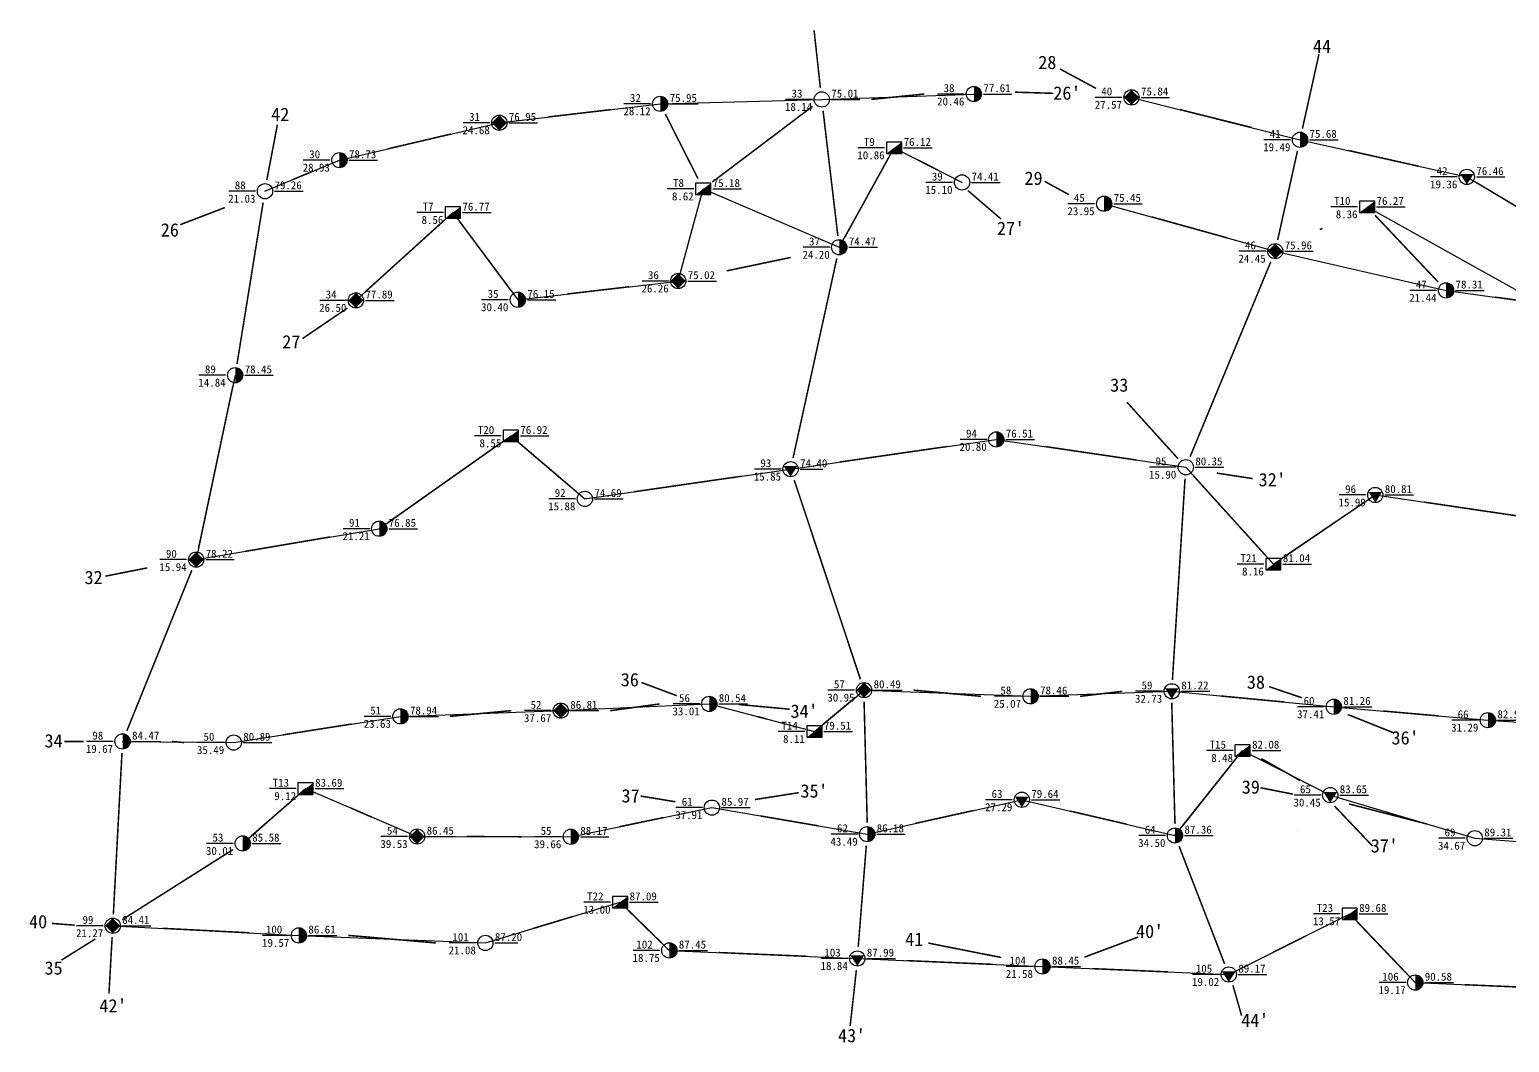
# Model space of a CAD drawing. Extents: x 520403 to 520696, y 4061789 to 4062037.
# Drawn here: x 520403.3 to 520597.5, y 4061790.1 to 4061923 of the extents above; entities that cross this region are included whole.
import ezdxf
from ezdxf.enums import TextEntityAlignment as Align

# ---------------------------------------------------------------- set-up
doc = ezdxf.new("R2010")
doc.units = 0
doc.header["$LTSCALE"] = 0.5
doc.linetypes.add('DIVIDE2', pattern=[15.875, 6.35, -3.175, 0, -3.175, 0, -3.175])
for name, color, linetype in [('10', 7, 'DIVIDE2'), ('4', 7, 'CONTINUOUS'), ('J-建筑轮廓-住宅', 51, 'CONTINUOUS'), ('勘探点', 5, 'CONTINUOUS')]:
    doc.layers.add(name, color=color, linetype=linetype)
doc.styles.add('宋体', font='')
doc.styles.add('黑体', font='simhei.ttf')
doc.styles.get('宋体').set_extended_font_data('SimSun')

msp = doc.modelspace()

# ---------------------------------------------------------------- linework, layer by layer
at = {"layer": '10', "ltscale": 0.2, "const_width": 0.2}
for points in [[(520507.08, 4061915.3), (520506.25, 4061922.87)], [(520570.31, 4061909.98), (520572.48, 4061919.75)], [(520543.25, 4061915.25), (520538.49, 4061917.81)], [(520513.76, 4061913.81), (520520.71, 4061914.52)], [(520532.62, 4061914.76), (520537.63, 4061914.61)], [(520471.41, 4061911.51), (520479.6, 4061912.47)], [(520486.73, 4061911.89), (520491.03, 4061903.41)], [(520492.9, 4061902.97), (520506.06, 4061912.91)], [(520507.43, 4061912.32), (520509.37, 4061895.9)], [(520554.19, 4061912.49), (520563.68, 4061910.11)], [(520434.46, 4061903.25), (520435.85, 4061910.51)], [(520450.32, 4061907.32), (520458.63, 4061909.27)], [(520510.27, 4061895.72), (520516.02, 4061906.15)], [(520522.54, 4061904.51), (520519.86, 4061905.87)], [(520569.66, 4061907.06), (520567.06, 4061895.36)], [(520576.33, 4061907.11), (520585.53, 4061905.05)], [(520440.22, 4061904.27), (520437.99, 4061903.34)], [(520526.44, 4061901.85), (520530.78, 4061898.11)], [(520539.69, 4061901.31), (520536.48, 4061903.07)], [(520593.17, 4061902.87), (520607.71, 4061894.22)], [(520433.98, 4061900.29), (520430.55, 4061879.11)], [(520428.95, 4061899.62), (520423.11, 4061897.38)], [(520447.26, 4061888.46), (520457.75, 4061897.97)], [(520550.56, 4061898.39), (520560.47, 4061895.64)], [(520579.82, 4061898.63), (520588.12, 4061889.85)], [(520459.76, 4061897.78), (520466.49, 4061888.73)], [(520572.59, 4061896.73), (520572.93, 4061896.89)], [(520494.79, 4061891.32), (520503.18, 4061893.08)], [(520509.23, 4061892.94), (520503.49, 4061866.77)], [(520566.16, 4061892.51), (520555.58, 4061866.95)], [(520473.84, 4061888.28), (520481.97, 4061889.23)], [(520445.03, 4061886.44), (520439.15, 4061882.44)], [(520595.59, 4061887.87), (520605.66, 4061886.48)], [(520430, 4061876.16), (520425.5, 4061854.91)], [(520554, 4061866.67), (520547.29, 4061874.09)], [(520450.43, 4061858.36), (520465.24, 4061868.81)], [(520467.61, 4061868.71), (520475.04, 4061862.38)], [(520509.6, 4061866.24), (520523.71, 4061868.28)], [(520536.58, 4061868.27), (520548.58, 4061866.5)], [(520559.09, 4061864.79), (520563.79, 4061864.07)], [(520482.62, 4061862.34), (520496.73, 4061864.38)], [(520503.64, 4061863.89), (520512.33, 4061837.74)], [(520554.91, 4061864.06), (520553.26, 4061837.67)], [(520556.01, 4061864.45), (520565.49, 4061853.97)], [(520567.74, 4061853.7), (520578.62, 4061861.08)], [(520586.3, 4061860.98), (520598.3, 4061859.21)], [(520431.6, 4061854.52), (520442.8, 4061856.42)], [(520418.78, 4061852.36), (520413.29, 4061851.27)], [(520424.62, 4061852.05), (520416.1, 4061830.98)], [(520488.24, 4061835.59), (520483.6, 4061837.33)], [(520519.31, 4061836.32), (520528.15, 4061835.51)], [(520541.15, 4061835.51), (520546.67, 4061836.17)], [(520570.24, 4061835.32), (520565.95, 4061836.78)], [(520479.52, 4061833.63), (520486, 4061834.51)], [(520496.36, 4061834.44), (520503.05, 4061833.82)], [(520507.44, 4061831.85), (520511.65, 4061835.36)], [(520512.81, 4061834.82), (520513.22, 4061818.93)], [(520553.17, 4061834.67), (520553.59, 4061818.75)], [(520559.64, 4061835.55), (520567.96, 4061834.76)], [(520436.54, 4061830.45), (520445.57, 4061831.87)], [(520458.49, 4061832.88), (520466.52, 4061833.63)], [(520498.78, 4061832.86), (520500, 4061832.54)], [(520576.25, 4061833.13), (520582.19, 4061830.76)], [(520580.9, 4061833.58), (520588.16, 4061832.94)], [(520407.92, 4061829.59), (520410.42, 4061829.59)], [(520415.46, 4061828.09), (520414.33, 4061806.92)], [(520422.04, 4061829.59), (520423.62, 4061829.44)], [(520554.52, 4061818.42), (520561.52, 4061827.23)], [(520570.02, 4061824.46), (520564.93, 4061827.34)], [(520432.43, 4061817.2), (520438.42, 4061822.41)], [(520488.05, 4061821.68), (520483.5, 4061822.43)], [(520498.5, 4061821.97), (520504.23, 4061822.87)], [(520569.06, 4061822.68), (520564.8, 4061823.52)], [(520445.52, 4061820.84), (520448.2, 4061819.68)], [(520519.56, 4061818.84), (520527.15, 4061820.53)], [(520539.83, 4061820.46), (520547.26, 4061818.73)], [(520574.51, 4061821.13), (520579.5, 4061815.88)], [(520576.43, 4061821.39), (520586.69, 4061818.75)], [(520480.7, 4061818.4), (520486.48, 4061819.6)], [(520499.25, 4061819.81), (520506.81, 4061818.52)], [(520460.68, 4061817.12), (520467.84, 4061817.09)], [(520415.51, 4061806.22), (520430.03, 4061815.41)], [(520513.1, 4061815.93), (520512.04, 4061802.61)], [(520554.13, 4061815.85), (520560.1, 4061800.42)], [(520469.35, 4061805.04), (520474.57, 4061806.62)], [(520481.87, 4061807.45), (520486.18, 4061803.23)], [(520409.24, 4061805.49), (520406.29, 4061805.72)], [(520420.74, 4061805.08), (520432.17, 4061804.49)], [(520577.54, 4061805.89), (520584.07, 4061799.05)], [(520411.97, 4061803.69), (520407.53, 4061800.91)], [(520414.17, 4061803.92), (520413.75, 4061796.49)], [(520445.16, 4061804.15), (520456.63, 4061803.16)], [(520530.79, 4061801.25), (520521.25, 4061803.14)], [(520541.7, 4061801.29), (520548.76, 4061803.93)], [(520566.46, 4061801.94), (520570.7, 4061804.06)], [(520493.75, 4061801.9), (520505.42, 4061801.4)], [(520518.41, 4061800.84), (520529.71, 4061800.35)], [(520511.8, 4061799.62), (520510.98, 4061792.26)], [(520542.7, 4061799.79), (520552.69, 4061799.36)], [(520561.19, 4061797.62), (520562.33, 4061793.63)], [(520591.6, 4061797.68), (520602.94, 4061797.2)]]:
    msp.add_lwpolyline(points, dxfattribs=at)
at = {"layer": '4'}
for p, q in [((520506.01, 4061913.81), (520502.51, 4061913.81)), ((520508.51, 4061913.81), (520512.26, 4061913.81)), ((520525.96, 4061914.52), (520522.46, 4061914.52)), ((520528.46, 4061914.52), (520532.21, 4061914.52)), ((520546.64, 4061914.08), (520543.14, 4061914.08)), ((520549.14, 4061914.08), (520552.89, 4061914.08)), ((520484.81, 4061913.23), (520481.31, 4061913.23)), ((520487.31, 4061913.23), (520491.06, 4061913.23)), ((520463.71, 4061910.75), (520460.21, 4061910.75)), ((520466.21, 4061910.75), (520469.96, 4061910.75)), ((520517.75, 4061908.21), (520515.75, 4061908.21)), ((520515.75, 4061908.21), (520515.75, 4061906.71)), ((520517.75, 4061906.71), (520517.75, 4061908.21)), ((520568.74, 4061908.52), (520565.24, 4061908.52)), ((520571.24, 4061908.52), (520574.99, 4061908.52)), ((520442.74, 4061905.84), (520439.24, 4061905.84)), ((520445.24, 4061905.84), (520448.99, 4061905.84)), ((520515.5, 4061907.46), (520512, 4061907.46)), ((520515.75, 4061906.71), (520517.75, 4061906.71)), ((520518, 4061907.46), (520521.75, 4061907.46)), ((520432.97, 4061901.77), (520429.47, 4061901.77)), ((520435.47, 4061901.77), (520439.22, 4061901.77)), ((520490.46, 4061902.07), (520486.96, 4061902.07)), ((520492.71, 4061902.82), (520490.71, 4061902.82)), ((520490.71, 4061902.82), (520490.71, 4061901.32)), ((520492.71, 4061901.32), (520492.71, 4061902.82)), ((520492.96, 4061902.07), (520496.71, 4061902.07)), ((520524.41, 4061902.92), (520520.91, 4061902.92)), ((520526.91, 4061902.92), (520530.66, 4061902.92)), ((520590.63, 4061903.64), (520587.13, 4061903.64)), ((520593.13, 4061903.64), (520596.88, 4061903.64)), ((520490.71, 4061901.32), (520492.71, 4061901.32)), ((520543.05, 4061900.13), (520539.55, 4061900.13)), ((520545.55, 4061900.13), (520549.3, 4061900.13)), ((520579.79, 4061900.47), (520577.79, 4061900.47)), ((520577.79, 4061900.47), (520577.79, 4061898.97)), ((520579.79, 4061898.97), (520579.79, 4061900.47)), ((520457.62, 4061898.98), (520454.12, 4061898.98)), ((520459.87, 4061899.73), (520457.87, 4061899.73)), ((520457.87, 4061899.73), (520457.87, 4061898.23)), ((520457.87, 4061898.23), (520459.87, 4061898.23)), ((520459.87, 4061898.23), (520459.87, 4061899.73)), ((520460.12, 4061898.98), (520463.87, 4061898.98)), ((520577.54, 4061899.72), (520574.04, 4061899.72)), ((520577.79, 4061898.97), (520579.79, 4061898.97)), ((520580.04, 4061899.72), (520583.79, 4061899.72)), ((520508.3, 4061894.41), (520504.8, 4061894.41)), ((520510.8, 4061894.41), (520514.55, 4061894.41)), ((520565.49, 4061893.9), (520561.99, 4061893.9)), ((520567.99, 4061893.9), (520571.74, 4061893.9)), ((520487.18, 4061889.99), (520483.68, 4061889.99)), ((520489.68, 4061889.99), (520493.43, 4061889.99)), ((520587.9, 4061888.76), (520584.4, 4061888.76)), ((520590.4, 4061888.76), (520594.15, 4061888.76)), ((520444.9, 4061887.45), (520441.4, 4061887.45)), ((520447.4, 4061887.45), (520451.15, 4061887.45)), ((520466.14, 4061887.53), (520462.64, 4061887.53)), ((520468.64, 4061887.53), (520472.39, 4061887.53)), ((520429.06, 4061877.63), (520425.56, 4061877.63)), ((520431.56, 4061877.63), (520435.31, 4061877.63)), ((520465.22, 4061869.68), (520461.72, 4061869.68)), ((520467.47, 4061870.43), (520465.47, 4061870.43)), ((520465.47, 4061870.43), (520465.47, 4061868.93)), ((520465.47, 4061868.93), (520467.47, 4061868.93)), ((520467.47, 4061868.93), (520467.47, 4061870.43)), ((520467.72, 4061869.68), (520471.47, 4061869.68)), ((520528.9, 4061869.21), (520525.4, 4061869.21)), ((520531.4, 4061869.21), (520535.15, 4061869.21)), ((520501.92, 4061865.31), (520498.42, 4061865.31)), ((520504.42, 4061865.31), (520507.42, 4061865.31)), ((520553.76, 4061865.56), (520550.26, 4061865.56)), ((520556.26, 4061865.56), (520560.01, 4061865.56)), ((520474.94, 4061861.41), (520471.44, 4061861.41)), ((520477.44, 4061861.41), (520481.19, 4061861.41)), ((520578.62, 4061861.92), (520575.12, 4061861.92)), ((520581.12, 4061861.92), (520584.87, 4061861.92)), ((520447.96, 4061857.5), (520444.46, 4061857.5)), ((520450.46, 4061857.5), (520454.21, 4061857.5)), ((520423.94, 4061853.44), (520420.44, 4061853.44)), ((520426.44, 4061853.44), (520430.19, 4061853.44)), ((520567.5, 4061853.61), (520565.5, 4061853.61)), ((520565.5, 4061853.61), (520565.5, 4061852.11)), ((520567.5, 4061852.11), (520567.5, 4061853.61)), ((520565.25, 4061852.86), (520561.75, 4061852.86)), ((520565.5, 4061852.11), (520567.5, 4061852.11)), ((520567.75, 4061852.86), (520571.5, 4061852.86)), ((520511.56, 4061836.32), (520508.06, 4061836.32)), ((520514.06, 4061836.32), (520517.81, 4061836.32)), ((520551.92, 4061836.17), (520548.42, 4061836.17)), ((520554.42, 4061836.17), (520558.17, 4061836.17)), ((520491.25, 4061834.51), (520487.75, 4061834.51)), ((520493.75, 4061834.51), (520497.5, 4061834.51)), ((520533.4, 4061835.51), (520529.9, 4061835.51)), ((520535.9, 4061835.51), (520539.65, 4061835.51)), ((520573.18, 4061834.14), (520569.68, 4061834.14)), ((520575.68, 4061834.14), (520579.43, 4061834.14)), ((520450.74, 4061832.88), (520447.24, 4061832.88)), ((520453.24, 4061832.88), (520456.99, 4061832.88)), ((520471.77, 4061833.63), (520468.27, 4061833.63)), ((520474.27, 4061833.63), (520478.02, 4061833.63)), ((520593.39, 4061832.38), (520589.89, 4061832.38)), ((520595.89, 4061832.38), (520599.64, 4061832.38)), ((520505.04, 4061830.89), (520501.54, 4061830.89)), ((520507.29, 4061831.64), (520505.29, 4061831.64)), ((520505.29, 4061831.64), (520505.29, 4061830.14)), ((520505.29, 4061830.14), (520507.29, 4061830.14)), ((520507.29, 4061830.14), (520507.29, 4061831.64)), ((520507.54, 4061830.89), (520511.29, 4061830.89)), ((520414.29, 4061829.59), (520410.79, 4061829.59)), ((520416.79, 4061829.59), (520420.54, 4061829.59)), ((520428.87, 4061829.44), (520425.37, 4061829.44)), ((520431.37, 4061829.44), (520435.12, 4061829.44)), ((520561.21, 4061828.4), (520557.71, 4061828.4)), ((520563.46, 4061829.15), (520561.46, 4061829.15)), ((520561.46, 4061829.15), (520561.46, 4061827.65)), ((520563.46, 4061827.65), (520563.46, 4061829.15)), ((520563.71, 4061828.4), (520567.46, 4061828.4)), ((520561.46, 4061827.65), (520563.46, 4061827.65)), ((520440.55, 4061824.15), (520438.55, 4061824.15)), ((520438.55, 4061824.15), (520438.55, 4061822.65)), ((520440.55, 4061822.65), (520440.55, 4061824.15)), ((520438.3, 4061823.4), (520434.8, 4061823.4)), ((520438.55, 4061822.65), (520440.55, 4061822.65)), ((520440.8, 4061823.4), (520444.55, 4061823.4)), ((520572.71, 4061822.55), (520569.21, 4061822.55)), ((520575.21, 4061822.55), (520578.96, 4061822.55)), ((520491.6, 4061820.91), (520488.1, 4061820.91)), ((520494.1, 4061820.91), (520497.85, 4061820.91)), ((520532.25, 4061821.94), (520528.75, 4061821.94)), ((520534.75, 4061821.94), (520538.5, 4061821.94)), ((520452.93, 4061817.12), (520449.43, 4061817.12)), ((520455.43, 4061817.12), (520459.18, 4061817.12)), ((520473.09, 4061817.09), (520469.59, 4061817.09)), ((520475.59, 4061817.09), (520479.34, 4061817.09)), ((520511.97, 4061817.43), (520508.47, 4061817.43)), ((520514.47, 4061817.43), (520518.22, 4061817.43)), ((520552.34, 4061817.25), (520548.84, 4061817.25)), ((520554.84, 4061817.25), (520558.59, 4061817.25)), ((520591.67, 4061816.89), (520588.17, 4061816.89)), ((520594.17, 4061816.89), (520597.92, 4061816.89)), ((520430.05, 4061816.21), (520426.55, 4061816.21)), ((520432.55, 4061816.21), (520436.3, 4061816.21)), ((520481.8, 4061809.25), (520479.8, 4061809.25)), ((520479.8, 4061809.25), (520479.8, 4061807.75)), ((520481.8, 4061807.75), (520481.8, 4061809.25)), ((520479.55, 4061808.5), (520476.05, 4061808.5)), ((520479.8, 4061807.75), (520481.8, 4061807.75)), ((520482.05, 4061808.5), (520485.8, 4061808.5)), ((520575.26, 4061806.98), (520571.76, 4061806.98)), ((520577.51, 4061807.73), (520575.51, 4061807.73)), ((520575.51, 4061807.73), (520575.51, 4061806.23)), ((520577.51, 4061806.23), (520577.51, 4061807.73)), ((520577.76, 4061806.98), (520581.51, 4061806.98)), ((520413, 4061805.42), (520409.5, 4061805.42)), ((520415.5, 4061805.42), (520419.25, 4061805.42)), ((520575.51, 4061806.23), (520577.51, 4061806.23)), ((520437.41, 4061804.15), (520433.91, 4061804.15)), ((520439.91, 4061804.15), (520443.66, 4061804.15)), ((520461.88, 4061803.16), (520458.38, 4061803.16)), ((520464.38, 4061803.16), (520467.38, 4061803.16)), ((520486.01, 4061802.18), (520482.51, 4061802.18)), ((520488.51, 4061802.18), (520492.26, 4061802.18)), ((520510.67, 4061801.12), (520507.17, 4061801.12)), ((520513.17, 4061801.12), (520516.92, 4061801.12)), ((520534.96, 4061800.07), (520531.46, 4061800.07)), ((520537.46, 4061800.07), (520541.21, 4061800.07)), ((520559.4, 4061799.02), (520555.9, 4061799.02)), ((520561.9, 4061799.02), (520565.65, 4061799.02)), ((520583.86, 4061797.96), (520580.36, 4061797.96)), ((520586.36, 4061797.96), (520590.11, 4061797.96))]:
    msp.add_line(p, q, dxfattribs=at)
at = {"layer": '4', "const_width": 1}
for points in [[(520527.21, 4061914.02, 1), (520527.21, 4061915.02, 1)], [(520486.06, 4061912.73, 1), (520486.06, 4061913.73, 1)], [(520569.99, 4061908.02, 1), (520569.99, 4061909.02, 1)], [(520443.99, 4061905.34, 1), (520443.99, 4061906.34, 1)], [(520544.3, 4061899.63, 1), (520544.3, 4061900.63, 1)], [(520509.55, 4061893.91, 1), (520509.55, 4061894.91, 1)], [(520467.39, 4061887.03, 1), (520467.39, 4061888.03, 1)], [(520589.15, 4061888.26, 1), (520589.15, 4061889.26, 1)], [(520430.31, 4061877.13, 1), (520430.31, 4061878.13, 1)], [(520530.15, 4061868.71, 1), (520530.15, 4061869.71, 1)], [(520449.21, 4061857, 1), (520449.21, 4061858, 1)], [(520534.65, 4061835.01, 1), (520534.65, 4061836.01, 1)], [(520451.99, 4061832.38, 1), (520451.99, 4061833.38, 1)], [(520492.5, 4061834.01, 1), (520492.5, 4061835.01, 1)], [(520574.43, 4061833.64, 1), (520574.43, 4061834.64, 1)], [(520594.64, 4061831.88, 1), (520594.64, 4061832.88, 1)], [(520415.54, 4061829.09, 1), (520415.54, 4061830.09, 1)], [(520513.22, 4061816.93, 1), (520513.22, 4061817.93, 1)], [(520431.3, 4061815.71, 1), (520431.3, 4061816.71, 1)], [(520474.34, 4061816.59, 1), (520474.34, 4061817.59, 1)], [(520553.59, 4061816.75, 1), (520553.59, 4061817.75, 1)], [(520438.66, 4061803.65, 1), (520438.66, 4061804.65, 1)], [(520487.26, 4061801.68, 1), (520487.26, 4061802.68, 1)], [(520536.21, 4061799.57, 1), (520536.21, 4061800.57, 1)], [(520585.11, 4061797.46, 1), (520585.11, 4061798.46, 1)]]:
    msp.add_lwpolyline(points, format="xyb", dxfattribs=at)
at = {"layer": '4'}
for centre in [(520527.21, 4061914.52), (520486.06, 4061913.23), (520507.26, 4061913.81), (520547.89, 4061914.08), (520464.96, 4061910.75), (520569.99, 4061908.52), (520443.99, 4061905.84), (520525.66, 4061902.92), (520591.88, 4061903.64), (520434.22, 4061901.77), (520544.3, 4061900.13), (520509.55, 4061894.41), (520566.74, 4061893.9), (520488.43, 4061889.99), (520446.15, 4061887.45), (520467.39, 4061887.53), (520589.15, 4061888.76), (520430.31, 4061877.63), (520530.15, 4061869.21), (520503.17, 4061865.31), (520555.01, 4061865.56), (520476.19, 4061861.41), (520579.87, 4061861.92), (520449.21, 4061857.5), (520425.19, 4061853.44), (520512.81, 4061836.32), (520534.65, 4061835.51), (520553.17, 4061836.17), (520451.99, 4061832.88), (520473.02, 4061833.63), (520492.5, 4061834.51), (520574.43, 4061834.14), (520594.64, 4061832.38), (520415.54, 4061829.59), (520430.12, 4061829.44), (520533.5, 4061821.94), (520573.96, 4061822.55), (520492.85, 4061820.91), (520513.22, 4061817.43), (520431.3, 4061816.21), (520454.18, 4061817.12), (520474.34, 4061817.09), (520553.59, 4061817.25), (520592.92, 4061816.89), (520414.25, 4061805.42), (520438.66, 4061804.15), (520463.13, 4061803.16), (520487.26, 4061802.18), (520511.92, 4061801.12), (520536.21, 4061800.07), (520560.65, 4061799.02), (520585.11, 4061797.96)]:
    msp.add_circle(centre, 1, dxfattribs=at)
for points in [[(520546.89, 4061914.08), (520547.89, 4061915.08), (520548.89, 4061914.08)], [(520546.89, 4061914.08), (520547.89, 4061913.08), (520548.89, 4061914.08)], [(520463.96, 4061910.75), (520464.96, 4061911.75), (520465.96, 4061910.75)], [(520463.96, 4061910.75), (520464.96, 4061909.75), (520465.96, 4061910.75)], [(520515.75, 4061906.71), (520517.75, 4061906.71), (520517.75, 4061908.21)], [(520590.98, 4061904.04), (520592.78, 4061904.04), (520591.88, 4061902.64)], [(520490.71, 4061901.32), (520492.71, 4061901.32), (520492.71, 4061902.82)], [(520577.79, 4061898.97), (520579.79, 4061898.97), (520579.79, 4061900.47)], [(520457.87, 4061898.23), (520459.87, 4061898.23), (520459.87, 4061899.73)], [(520565.74, 4061893.9), (520566.74, 4061894.9), (520567.74, 4061893.9)], [(520565.74, 4061893.9), (520566.74, 4061892.9), (520567.74, 4061893.9)], [(520487.43, 4061889.99), (520488.43, 4061890.99), (520489.43, 4061889.99)], [(520445.15, 4061887.45), (520446.15, 4061888.45), (520447.15, 4061887.45)], [(520487.43, 4061889.99), (520488.43, 4061888.99), (520489.43, 4061889.99)], [(520445.15, 4061887.45), (520446.15, 4061886.45), (520447.15, 4061887.45)], [(520465.47, 4061868.93), (520467.47, 4061868.93), (520467.47, 4061870.43)], [(520502.27, 4061865.71), (520504.07, 4061865.71), (520503.17, 4061864.31)], [(520578.97, 4061862.32), (520580.77, 4061862.32), (520579.87, 4061860.92)], [(520424.19, 4061853.44), (520425.19, 4061854.44), (520426.19, 4061853.44)], [(520424.19, 4061853.44), (520425.19, 4061852.44), (520426.19, 4061853.44)], [(520565.5, 4061852.11), (520567.5, 4061852.11), (520567.5, 4061853.61)], [(520511.81, 4061836.32), (520512.81, 4061837.32), (520513.81, 4061836.32)], [(520511.81, 4061836.32), (520512.81, 4061835.32), (520513.81, 4061836.32)], [(520552.27, 4061836.57), (520554.07, 4061836.57), (520553.17, 4061835.17)], [(520472.02, 4061833.63), (520473.02, 4061834.63), (520474.02, 4061833.63)], [(520472.02, 4061833.63), (520473.02, 4061832.63), (520474.02, 4061833.63)], [(520505.29, 4061830.14), (520507.29, 4061830.14), (520507.29, 4061831.64)], [(520561.46, 4061827.65), (520563.46, 4061827.65), (520563.46, 4061829.15)], [(520438.55, 4061822.65), (520440.55, 4061822.65), (520440.55, 4061824.15)], [(520532.6, 4061822.34), (520534.4, 4061822.34), (520533.5, 4061820.94)], [(520573.06, 4061822.95), (520574.86, 4061822.95), (520573.96, 4061821.55)], [(520453.18, 4061817.12), (520454.18, 4061818.12), (520455.18, 4061817.12)], [(520453.18, 4061817.12), (520454.18, 4061816.12), (520455.18, 4061817.12)], [(520479.8, 4061807.75), (520481.8, 4061807.75), (520481.8, 4061809.25)], [(520575.51, 4061806.23), (520577.51, 4061806.23), (520577.51, 4061807.73)], [(520413.25, 4061805.42), (520414.25, 4061806.42), (520415.25, 4061805.42)], [(520413.25, 4061805.42), (520414.25, 4061804.42), (520415.25, 4061805.42)], [(520511.02, 4061801.52), (520512.82, 4061801.52), (520511.92, 4061800.12)], [(520559.75, 4061799.42), (520561.55, 4061799.42), (520560.65, 4061798.02)]]:
    msp.add_solid(points, dxfattribs=at)
at = {"layer": 'J-建筑轮廓-住宅'}
for p, q in [((520446.14, 4061887.25), (520446.15, 4061887.4)), ((520569.73, 4061818.05), (520569.73, 4061818.06))]:
    msp.add_line(p, q, dxfattribs=at)
at = {"layer": 'J-建筑轮廓-住宅', "const_width": 0.1, "flags": 128}
msp.add_lwpolyline([(520444.75, 4061887.52), (520446.15, 4061887.45)], dxfattribs=at)
at = {"layer": '勘探点', "flags": 128}
for points in [[(520434.22, 4061901.77), (520443.99, 4061905.84), (520464.96, 4061910.75), (520486.06, 4061913.23), (520507.26, 4061913.81), (520527.21, 4061914.52)], [(520547.89, 4061914.08), (520569.99, 4061908.52), (520591.88, 4061903.64), (520609, 4061893.45), (520614.46, 4061900.39), (520636.71, 4061897.77), (520650.47, 4061901.59)], [(520446.15, 4061887.45), (520458.87, 4061898.98), (520467.39, 4061887.53), (520488.43, 4061889.99), (520491.71, 4061902.07), (520509.55, 4061894.41), (520516.75, 4061907.46), (520525.66, 4061902.92)], [(520544.3, 4061900.13), (520566.74, 4061893.9), (520589.15, 4061888.76), (520612.1, 4061885.59), (520635.11, 4061883.46), (520646.47, 4061887.76)], [(520578.79, 4061899.72), (520636.04, 4061867.82), (520646.29, 4061874.64)], [(520430.31, 4061877.63), (520425.19, 4061853.44), (520449.21, 4061857.5), (520466.47, 4061869.68), (520476.19, 4061861.41), (520503.17, 4061865.31), (520530.15, 4061869.21), (520555.01, 4061865.56), (520566.5, 4061852.86), (520579.87, 4061861.92), (520604.73, 4061858.27), (520631.56, 4061849.82), (520639.44, 4061846.76)], [(520415.54, 4061829.59), (520430.12, 4061829.44), (520451.99, 4061832.88), (520473.02, 4061833.63), (520492.5, 4061834.51), (520506.29, 4061830.89), (520512.81, 4061836.32), (520534.65, 4061835.51), (520553.17, 4061836.17), (520574.43, 4061834.14), (520594.64, 4061832.38), (520615.64, 4061831.01), (520639.39, 4061826.93)], [(520431.3, 4061816.21), (520439.55, 4061823.4), (520454.18, 4061817.12), (520474.34, 4061817.09), (520492.85, 4061820.91), (520513.22, 4061817.43), (520533.5, 4061821.94), (520553.59, 4061817.25), (520562.46, 4061828.4), (520573.96, 4061822.55), (520592.92, 4061816.89), (520612.98, 4061815.32), (520621.88, 4061824.68), (520635.67, 4061813.44)], [(520414.25, 4061805.42), (520438.66, 4061804.15), (520463.13, 4061803.16), (520480.8, 4061808.5), (520487.26, 4061802.18), (520511.92, 4061801.12), (520536.21, 4061800.07), (520560.65, 4061799.02), (520576.51, 4061806.98), (520585.11, 4061797.96), (520609.44, 4061796.92), (520633.98, 4061795.86)]]:
    msp.add_lwpolyline(points, dxfattribs=at)

# ---------------------------------------------------------------- texts
at = {"layer": '10', "style": '黑体'}
for s, p in [('44', (520571.69, 4061919.91)), ('28', (520535.66, 4061917.79)), ("26'", (520537.63, 4061913.77)), ('42', (520435.03, 4061910.97)), ('29', (520533.85, 4061902.6)), ('26', (520420.55, 4061895.82)), ("27'", (520530.24, 4061896.02)), ('27', (520436.49, 4061881.14)), ('33', (520545.09, 4061875.47)), ("32'", (520564.56, 4061863.06)), ('32', (520410.55, 4061850.23)), ('36', (520480.89, 4061836.82)), ('38', (520563.02, 4061836.5)), ("34'", (520503.16, 4061832.69)), ('34', (520405.3, 4061828.8)), ("36'", (520582, 4061829.19)), ('39', (520562.35, 4061822.74)), ('37', (520480.99, 4061821.58)), ("35'", (520504.46, 4061822.22)), ("37'", (520579.27, 4061815.03)), ('40', (520403.27, 4061805.08)), ("40'", (520548.48, 4061803.8)), ('41', (520518.2, 4061802.77)), ('35', (520405.3, 4061799)), ("42'", (520412.49, 4061794.04)), ("44'", (520562.29, 4061792.15)), ("43'", (520509.39, 4061790.14))]:
    msp.add_text(s, height=1.75, dxfattribs=at).set_placement(p)
at = {"layer": '4', "style": '宋体'}
for s, p in [('38', (520523.96, 4061914.77)), ('40', (520544.64, 4061914.33)), ('32', (520482.81, 4061913.48)), ('33', (520504.01, 4061914.06)), ('31', (520461.71, 4061911)), ('41', (520566.74, 4061908.77)), ('T9', (520513.5, 4061907.71)), ('30', (520440.74, 4061906.09)), ('39', (520522.41, 4061903.17)), ('42', (520588.63, 4061903.89)), ('88', (520430.97, 4061902.02)), ('T8', (520488.46, 4061902.32)), ('T7', (520455.62, 4061899.23)), ('45', (520541.05, 4061900.38)), ('T10', (520575.54, 4061899.97)), ('37', (520506.3, 4061894.66)), ('46', (520563.49, 4061894.15)), ('36', (520485.18, 4061890.24)), ('34', (520442.9, 4061887.7)), ('35', (520464.14, 4061887.78)), ('47', (520585.9, 4061889.01)), ('89', (520427.06, 4061877.88)), ('T20', (520463.22, 4061869.93)), ('94', (520526.9, 4061869.46)), ('95', (520551.76, 4061865.81)), ('93', (520499.92, 4061865.56)), ('96', (520576.62, 4061862.17)), ('92', (520472.94, 4061861.66)), ('91', (520445.96, 4061857.75)), ('90', (520421.94, 4061853.69)), ('T21', (520563.25, 4061853.11)), ('56', (520489.25, 4061834.76)), ('57', (520509.56, 4061836.57)), ('58', (520531.4, 4061835.76)), ('59', (520549.92, 4061836.42)), ('51', (520448.74, 4061833.13)), ('52', (520469.77, 4061833.88)), ('60', (520571.18, 4061834.39)), ('T14', (520503.04, 4061831.14)), ('66', (520591.39, 4061832.63)), ('98', (520412.29, 4061829.84)), ('50', (520426.87, 4061829.69)), ('T15', (520559.21, 4061828.65)), ('T13', (520436.3, 4061823.65)), ('61', (520489.6, 4061821.16)), ('63', (520530.25, 4061822.19)), ('65', (520570.71, 4061822.8)), ('54', (520450.93, 4061817.37)), ('55', (520471.09, 4061817.34)), ('62', (520509.97, 4061817.68)), ('64', (520550.34, 4061817.5)), ('53', (520428.05, 4061816.46)), ('69', (520589.67, 4061817.14)), ('T22', (520477.55, 4061808.75)), ('99', (520411, 4061805.67)), ('T23', (520573.26, 4061807.23)), ('100', (520435.41, 4061804.4)), ('101', (520459.88, 4061803.41)), ('102', (520484.01, 4061802.43)), ('103', (520508.67, 4061801.37)), ('104', (520532.96, 4061800.32)), ('105', (520557.4, 4061799.27)), ('106', (520581.86, 4061798.21))]:
    msp.add_text(s, height=1.05, dxfattribs=at).set_placement(p, align=Align.CENTER)
for s, p in [('77.61', (520528.46, 4061914.77)), ('75.84', (520549.14, 4061914.33)), ('75.95', (520487.31, 4061913.48)), ('75.01', (520508.51, 4061914.06)), ('76.95', (520466.21, 4061911)), ('75.68', (520571.24, 4061908.77)), ('76.12', (520518, 4061907.71)), ('78.73', (520445.24, 4061906.09)), ('74.41', (520526.91, 4061903.17)), ('76.46', (520593.13, 4061903.89)), ('79.26', (520435.47, 4061902.02)), ('75.18', (520492.96, 4061902.32)), ('76.77', (520460.12, 4061899.23)), ('75.45', (520545.55, 4061900.38)), ('76.27', (520580.04, 4061899.97)), ('74.47', (520510.8, 4061894.66)), ('75.96', (520567.99, 4061894.15)), ('75.02', (520489.68, 4061890.24)), ('77.89', (520447.4, 4061887.7)), ('76.15', (520468.64, 4061887.78)), ('78.31', (520590.4, 4061889.01)), ('78.45', (520431.56, 4061877.88)), ('76.92', (520467.72, 4061869.93)), ('76.51', (520531.4, 4061869.46)), ('80.35', (520556.26, 4061865.81)), ('74.40', (520504.42, 4061865.56)), ('80.81', (520581.12, 4061862.17)), ('74.69', (520477.44, 4061861.66)), ('76.85', (520450.46, 4061857.75)), ('78.22', (520426.44, 4061853.69)), ('81.04', (520567.75, 4061853.11)), ('80.54', (520493.75, 4061834.76)), ('80.49', (520514.06, 4061836.57)), ('78.46', (520535.9, 4061835.76)), ('81.22', (520554.42, 4061836.42)), ('78.94', (520453.24, 4061833.13)), ('86.81', (520474.27, 4061833.88)), ('81.26', (520575.68, 4061834.39)), ('79.51', (520507.54, 4061831.14)), ('82.59', (520595.89, 4061832.63)), ('84.47', (520416.79, 4061829.84)), ('80.89', (520431.37, 4061829.69)), ('82.08', (520563.71, 4061828.65)), ('83.69', (520440.8, 4061823.65)), ('85.97', (520494.1, 4061821.16)), ('79.64', (520534.75, 4061822.19)), ('83.65', (520575.21, 4061822.8)), ('86.45', (520455.43, 4061817.37)), ('88.17', (520475.59, 4061817.34)), ('86.18', (520514.47, 4061817.68)), ('87.36', (520554.84, 4061817.5)), ('85.58', (520432.55, 4061816.46)), ('89.31', (520594.17, 4061817.14)), ('87.09', (520482.05, 4061808.75)), ('84.41', (520415.5, 4061805.67)), ('89.68', (520577.76, 4061807.23)), ('86.61', (520439.91, 4061804.4)), ('87.20', (520464.38, 4061803.41)), ('87.45', (520488.51, 4061802.43)), ('87.99', (520513.17, 4061801.37)), ('88.45', (520537.46, 4061800.32)), ('89.17', (520561.9, 4061799.27)), ('90.58', (520586.36, 4061798.21))]:
    msp.add_text(s, height=1.05, dxfattribs=at).set_placement(p)
for s, p in [('20.46', (520525.96, 4061913.02)), ('27.57', (520546.64, 4061912.58)), ('28.12', (520484.81, 4061911.73)), ('18.14', (520506.01, 4061912.31)), ('24.68', (520463.71, 4061909.25)), ('19.49', (520568.74, 4061907.02)), ('10.86', (520515.5, 4061905.96)), ('28.93', (520442.74, 4061904.34)), ('15.10', (520524.41, 4061901.42)), ('19.36', (520590.63, 4061902.14)), ('21.03', (520432.97, 4061900.27)), ('8.62', (520490.46, 4061900.57)), ('8.56', (520457.62, 4061897.48)), ('23.95', (520543.05, 4061898.63)), ('8.36', (520577.54, 4061898.22)), ('24.20', (520508.3, 4061892.91)), ('24.45', (520565.49, 4061892.4)), ('26.26', (520487.18, 4061888.49)), ('21.44', (520587.9, 4061887.26)), ('26.50', (520444.9, 4061885.95)), ('30.40', (520466.14, 4061886.03)), ('14.84', (520429.06, 4061876.13)), ('8.55', (520465.22, 4061868.18)), ('20.80', (520528.9, 4061867.71)), ('15.90', (520553.76, 4061864.06)), ('15.85', (520501.92, 4061863.81)), ('15.99', (520578.62, 4061860.42)), ('15.88', (520474.94, 4061859.91)), ('21.21', (520447.96, 4061856)), ('15.94', (520423.94, 4061851.94)), ('8.16', (520565.25, 4061851.36)), ('30.95', (520511.56, 4061834.82)), ('33.01', (520491.25, 4061833.01)), ('25.07', (520533.4, 4061834.01)), ('32.73', (520551.92, 4061834.67)), ('23.63', (520450.74, 4061831.38)), ('37.67', (520471.77, 4061832.13)), ('37.41', (520573.18, 4061832.64)), ('31.29', (520593.39, 4061830.88)), ('8.11', (520505.04, 4061829.39)), ('19.67', (520414.29, 4061828.09)), ('35.49', (520428.87, 4061827.94)), ('8.48', (520561.21, 4061826.9)), ('9.12', (520438.3, 4061821.9)), ('37.91', (520491.6, 4061819.41)), ('27.29', (520532.25, 4061820.44)), ('30.45', (520572.71, 4061821.05)), ('39.53', (520452.93, 4061815.62)), ('39.66', (520473.09, 4061815.59)), ('43.49', (520511.97, 4061815.93)), ('34.50', (520552.34, 4061815.75)), ('34.67', (520591.67, 4061815.39)), ('30.01', (520430.05, 4061814.71)), ('13.00', (520479.55, 4061807)), ('21.27', (520413, 4061803.92)), ('13.57', (520575.26, 4061805.48)), ('19.57', (520437.41, 4061802.65)), ('21.08', (520461.88, 4061801.66)), ('18.75', (520486.01, 4061800.68)), ('18.84', (520510.67, 4061799.62)), ('21.58', (520534.96, 4061798.57)), ('19.02', (520559.4, 4061797.52)), ('19.17', (520583.86, 4061796.46))]:
    msp.add_text(s, height=1.05, dxfattribs=at).set_placement(p, align=Align.RIGHT)

doc.saveas('drawing.dxf')
